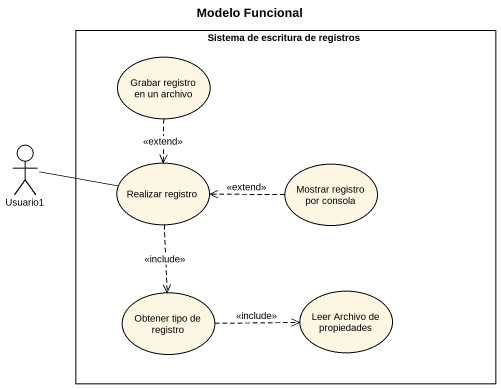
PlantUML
@startuml
title Modelo Funcional
rectangle "Sistema de escritura de registros" as Sistema_de_escritura_de {
  usecase "Grabar registro en un archivo" as Grabar_registro_en_un
  usecase "Realizar registro" as Realizar_registro
  usecase "Mostrar registro por consola" as Mostrar_registro_por_consola
  usecase "Obtener tipo de registro" as Obtener_tipo_de_registro
  usecase "Leer Archivo de propiedades" as Leer_Archivo_de_propiedades
}
actor Usuario1
Grabar_registro_en_un ..> Realizar_registro : <<extend>>
Usuario1 -right- Realizar_registro
Realizar_registro ..> Obtener_tipo_de_registro : <<include>>
Mostrar_registro_por_consola .left.> Realizar_registro : <<extend>>
Obtener_tipo_de_registro .right.> Leer_Archivo_de_propiedades : <<include>>
@enduml
